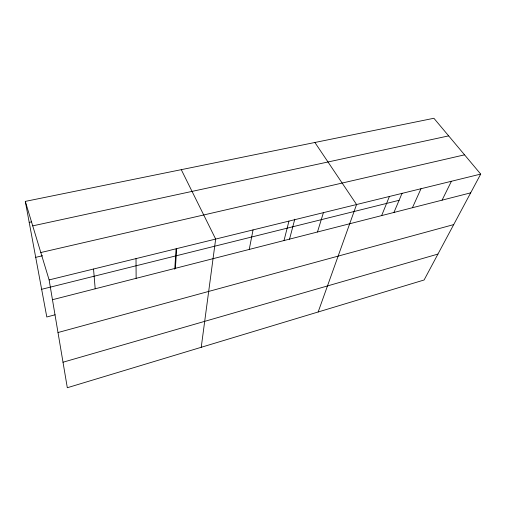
<?xml version="1.0" encoding="UTF-8"?>
<svg xmlns="http://www.w3.org/2000/svg" width="506" height="506" viewBox="0 0 506 506"><rect width="100%" height="100%" fill="white"/><g stroke="black" fill="none" stroke-linecap="round" stroke-linejoin="round"><path stroke-width="0.76" d="M174.741 269.293L176.069 249.028M175.38 268.306L176.689 248.629M201.23 347.293L215.664 239.072L181.274 169.662M249.237 249.433L253.051 229.907M284.018 240.546L288.939 221.109M289.521 239.268L294.777 219.199M317.477 231.995L323.41 212.653M318.166 311.981L356.566 204.525L314.89 142.477M381.644 215.594L389.405 196.473M393.877 212.59L402.087 193.241M412.422 207.732L420.998 188.725M442.073 200.155L451.409 181.268M480.7 174.089L424.091 279.995L67.311 387.729L49.12 279.913L25.3 201.394L433.895 118.271L480.7 174.089L49.12 279.913M63.003 362.22L437.943 254.075M57.994 332.531L453.705 224.594M55.135 314.789L46.799 316.984L25.3 201.394M52.46 299.716L470.675 192.843M41.644 289.293L399.095 200.3M35.705 257.333L42.586 255.732M40.809 252.519L464.559 154.836M32.726 225.866L448.658 135.88M29.196 222.343L31.498 221.849M93.534 269.021L95.191 288.799M136.019 258.604L136.127 278.338"/></g></svg>
